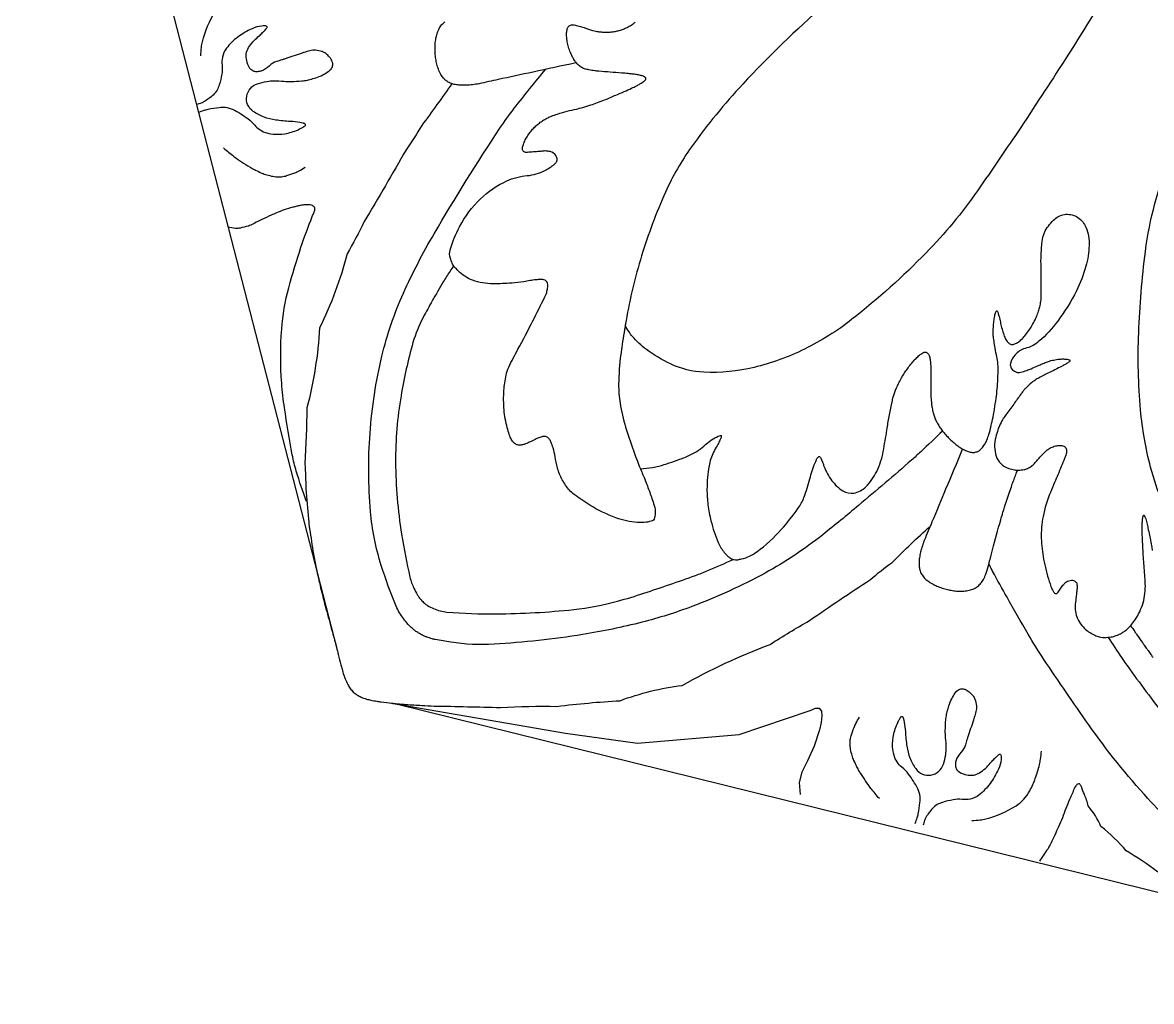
# Model space of a CAD drawing. Header units: millimetres. Extents: x 96 to 279, y 61 to 183.
# Drawn here: x 135.842 to 140.439, y 116.227 to 120.214 of the extents above; entities that cross this region are included whole.
import ezdxf

# ---------------------------------------------------------------- set-up
doc = ezdxf.new("R2010")
doc.units = ezdxf.units.MM
doc.layers.add('PART', color=7, linetype='Continuous')

# ---------------------------------------------------------------- blocks, each defined once
blk = doc.blocks.new('BALMERREPEAT206VI')
at = {"layer": 'PART'}
for p, q in [((-1.0919, 6.7195), (-5.3678, 5.6609)), ((-6.7195, 1.0919), (-5.5998, 5.4327))]:
    blk.add_line(p, q, dxfattribs=at)
at = {"layer": 'PART', "flags": 128}
for points in [[(-1.0919, 6.7195, 0.010395), (-1.1939, 6.6904, 0.009655), (-1.3036, 6.6544, 0.008393), (-1.3904, 6.6223, 0.005969), (-1.5112, 6.5737, 0.010631), (-1.5628, 6.5509, 0.00359), (-1.7135, 6.4792, 0.028519), (-1.8929, 6.3792, 0.02444), (-2.0887, 6.2412, 0.042464), (-2.2961, 6.0487, 0.031172), (-2.5369, 5.7483, 0.005938), (-2.72, 5.4815, 0.015899), (-2.784, 5.3789, 0.003045), (-2.8699, 5.2287, 0.004338), (-2.9287, 5.1225, 0.006357), (-2.9309, 5.1183, 0.001068), (-2.9435, 5.0933)], [(-2.4581, 5.392, -0.003934), (-2.4039, 5.4744, -0.009758), (-2.3812, 5.507, -0.006311), (-2.2237, 5.7184, -0.010206), (-2.122, 5.8458, -0.042649), (-2.0039, 5.9653, -0.027369), (-1.796, 6.1238, -0.039934), (-1.5109, 6.2859, -0.036699), (-1.1776, 6.4128, -0.011519), (-0.8685, 6.4974, -0.019183), (-0.6801, 6.5368, -0.008754), (-0.3328, 6.5893, -0.019022), (-0.1717, 6.6046, -0.002882), (-0.0351, 6.6115, -0.011668), (-0.0013, 6.6123, -0.001049), (-0.0012, 6.6123, -0.000099), (0, 6.6123)], [(-1.5694, 6.5465, -0.007653), (-1.6877, 6.5272, -0.017316), (-1.7505, 6.5137, -0.007976), (-2.0039, 6.4456, -0.016081), (-2.1278, 6.4059, -0.042071), (-2.258, 6.3467, -0.039456), (-2.3847, 6.2619, -0.050147), (-2.4874, 6.1625, -0.072744), (-2.5396, 6.0787, -0.048718), (-2.555, 6.0311, 0.076128), (-2.5666, 6.0012, 0.022503), (-2.5735, 5.9903, 0.112579), (-2.5754, 5.9886, 0.189766), (-2.5795, 5.988, 0.120256), (-2.5853, 5.991, 0.056261), (-2.5905, 5.9966, 0.040197), (-2.5961, 6.0058, 0.037333), (-2.6152, 6.0519, -0.023162), (-2.644, 6.1271, -0.004211), (-2.66, 6.1631, -0.002214), (-2.6915, 6.2311, -0.031785), (-2.7044, 6.2546, -0.014546), (-2.7372, 6.3033)], [(-2.3668, 5.3444, -0.000194), (-2.3501, 5.3683, -0.00036), (-2.3411, 5.3812, -0.000001), (-2.3191, 5.4126, -0.000191), (-2.319, 5.4127, -0.000279), (-2.3114, 5.4234, -0.000187), (-2.3001, 5.4395, -0.000429), (-2.2956, 5.4459, -0.000169), (-2.284, 5.4621, -0.001111), (-2.2759, 5.4736, -0.000541)], [(-3.2439, 6.1495, -0.019394), (-3.2357, 6.1269, -0.027282), (-3.2313, 6.1104, -0.025172), (-3.2244, 6.065, -0.048164), (-3.2242, 6.0409, -0.095524), (-3.2336, 6.0086, -0.045228), (-3.2711, 5.9489, -0.056224), (-3.298, 5.9209, 0.074429), (-3.3175, 5.8991, 0.072198), (-3.3301, 5.8721, 0.062194), (-3.3358, 5.838, 0.067281), (-3.331, 5.7854, 0.062584), (-3.3115, 5.732, 0.008225), (-3.3053, 5.7205, 0.041519), (-3.3039, 5.7183, 0.077423), (-3.2995, 5.7143, 0.203994), (-3.2972, 5.7139, 0.18713), (-3.2948, 5.7155, 0.084847), (-3.2922, 5.721, 0.01604), (-3.2912, 5.725, 0.005067), (-3.2886, 5.7375, 0.032987), (-3.2838, 5.7759, -0.021225), (-3.2778, 5.8356, -0.058885), (-3.2652, 5.8828, -0.057738), (-3.2416, 5.9266, -0.140133), (-3.2138, 5.9492, -0.148633), (-3.1801, 5.9529, -0.132417), (-3.1478, 5.9374, -0.140006), (-3.1292, 5.909, -0.033225), (-3.1198, 5.87, -0.04608), (-3.1176, 5.8411, -0.022417), (-3.12, 5.8009, 0.030767), (-3.1213, 5.7717, 0.014797), (-3.1192, 5.7285, 0.027206), (-3.1161, 5.7052, 0.020823), (-3.1137, 5.695, 0.008563), (-3.1066, 5.6707, 0.038151), (-3.0954, 5.6428, 0.040244), (-3.0808, 5.6182, 0.096266), (-3.0682, 5.6062, 0.117817), (-3.0547, 5.6015, 0.123141), (-3.0418, 5.6034, 0.074673), (-3.0235, 5.6143, 0.055485), (-3.0084, 5.6298, 0.074977), (-3.0006, 5.6438, 0.071405), (-2.9945, 5.671, 0.085394), (-2.9967, 5.6943, 0.004289), (-3.0032, 5.7177, 0.008675), (-3.0068, 5.7292, 0.002376), (-3.0181, 5.7632, -0.003077), (-3.0294, 5.7973, -0.007052), (-3.033, 5.8088, 0.003922), (-3.0393, 5.8296, 0.117968), (-3.0574, 5.8601, -0.109279), (-3.0775, 5.8926, -0.072745), (-3.0804, 5.9076, -0.078638), (-3.0788, 5.9218, -0.180831), (-3.0666, 5.9387, -0.104834), (-3.0337, 5.9518, -0.040878), (-3.0111, 5.9538, -0.086111), (-3.0004, 5.952, -0.062544), (-2.9762, 5.9399, -0.055417), (-2.9529, 5.9203, -0.009702), (-2.9341, 5.8998, 0.014165), (-2.921, 5.8859, 0.003818), (-2.9134, 5.8783, 0.005287), (-2.9079, 5.8729, 0.063543), (-2.9019, 5.8686, 0.131249), (-2.8984, 5.8678, 0.231687), (-2.8964, 5.8688, 0.091342), (-2.8939, 5.8738, 0.076698), (-2.8936, 5.8766, 0.016516), (-2.8944, 5.89, 0.083013), (-2.905, 5.929, 0.049371), (-2.9391, 5.9875, 0.070987), (-2.9836, 6.0337, 0.114482), (-3.02, 6.0505, 0.076441), (-3.053, 6.0522, -0.069486), (-3.0894, 6.0536, -0.029318), (-3.1325, 6.064, -0.055022), (-3.1542, 6.0733, -0.083616), (-3.174, 6.0894, -0.047781), (-3.2001, 6.1254, -0.04485), (-3.206, 6.1379, -0.030451), (-3.2119, 6.1575)], [(-3.0133, 6.1378, -0.023885), (-2.9794, 6.1357, -0.035019), (-2.9566, 6.1316, -0.080314), (-2.8331, 6.0779, -0.131471), (-2.7771, 6.0164, -0.031167), (-2.755, 5.9663, -0.029135), (-2.738, 5.9103, -0.023491), (-2.7337, 5.8875, -0.017198), (-2.7302, 5.8559)], [(-3.3896, 6.0487, 0.014948), (-3.4242, 6.0069, 0.021419), (-3.4462, 5.9761, 0.001166), (-3.4688, 5.9411, 0.00902), (-3.4716, 5.9365, 0.017692), (-3.481, 5.9193, 0.012125), (-3.4932, 5.8934, 0.03124), (-3.5006, 5.8734, 0.025753), (-3.5068, 5.8482, 0.045221), (-3.5091, 5.8244, 0.051113), (-3.5071, 5.8032, 0.029365), (-3.5043, 5.7926, 0.009244), (-3.493, 5.7597, 0.030703), (-3.4853, 5.7421, 0.020436), (-3.4711, 5.717)], [(-4.3625, 4.7054, -0.017417), (-4.3129, 4.6999, -0.034247), (-4.288, 4.6945, -0.015376), (-4.2025, 4.6668, -0.028092), (-4.1571, 4.6476, -0.072785), (-4.0977, 4.6069, 0.084885), (-4.0459, 4.5731, 0.016131), (-4.0357, 4.5691, 0.18925), (-4.0347, 4.5691, 0.265558), (-4.0333, 4.571, 0.109689), (-4.0338, 4.5763, 0.022666), (-4.0353, 4.5805, 0.007802), (-4.0405, 4.5923, 0.024384), (-4.0504, 4.6113, -0.017141), (-4.0649, 4.6381, -0.071114), (-4.0831, 4.6936, -0.043277), (-4.0916, 4.7888, -0.032159), (-4.0878, 4.852, -0.030589), (-4.0754, 4.9174, -0.03785), (-4.0458, 5.0055, -0.074775), (-4.0212, 5.0459, -0.012364), (-4.0099, 5.0587, -0.035204), (-4.0055, 5.0628, -0.034267), (-3.9961, 5.0694, -0.04596), (-3.9884, 5.0732, -0.052518), (-3.9807, 5.0752, -0.039344), (-3.97, 5.076, -0.046665), (-3.9665, 5.0757, -0.010232), (-3.9508, 5.0723, -0.101078), (-3.8881, 5.0432, -0.051865), (-3.7892, 4.9531, -0.028472), (-3.7211, 4.8673, -0.06087), (-3.6969, 4.8221, -0.031403), (-3.6729, 4.7467, 0.036209), (-3.6514, 4.6814, 0.001353), (-3.6461, 4.6687, 0.007728), (-3.6451, 4.6664, 0.03983), (-3.6423, 4.6614, 0.045362), (-3.6392, 4.6574, 0.127935), (-3.636, 4.6555, 0.178801), (-3.6334, 4.6557, 0.114518), (-3.6307, 4.6577, 0.068829), (-3.6278, 4.6623, 0.007163), (-3.625, 4.6686, 0.005952), (-3.6219, 4.6762, 0.010476), (-3.6203, 4.6806, -0.003205), (-3.6153, 4.6949, -0.077179), (-3.5828, 4.7543, -0.086952), (-3.5385, 4.7951, -0.188541), (-3.4932, 4.8042, -0.156635), (-3.4445, 4.7785, -0.079332), (-3.4007, 4.7166, -0.070176), (-3.374, 4.6354, -0.005262), (-3.3592, 4.5474, 0.008414), (-3.3496, 4.4925, 0.001319), (-3.3389, 4.4379, 0.005491), (-3.3362, 4.4249, 0.032774), (-3.3271, 4.3937, 0.027435), (-3.3119, 4.3581, 0.010189), (-3.3014, 4.3377, 0.01482), (-3.2935, 4.3241, 0.011307), (-3.2815, 4.306, 0.012014), (-3.2695, 4.2894, 0.014233), (-3.254, 4.2702, 0.017863), (-3.2406, 4.2557, 0.011526), (-3.2335, 4.2488, 0.011632), (-3.2261, 4.2423, 0.026618), (-3.2205, 4.2381, 0.020749), (-3.2128, 4.2333, 0.063498), (-3.2071, 4.231, 0.073244), (-3.2017, 4.2304, 0.101756), (-3.1972, 4.2315, 0.097175), (-3.1933, 4.2344, 0.05166), (-3.1899, 4.2391, 0.0499), (-3.1874, 4.2445, 0.020345), (-3.1849, 4.2526, 0.024526), (-3.1835, 4.2596, 0.018673), (-3.181, 4.2807, 0.019795), (-3.1802, 4.3008, 0.000134), (-3.1801, 4.3255, 0.000135), (-3.1801, 4.3499, 0.000218), (-3.1801, 4.3742, -0.000302), (-3.1801, 4.3986, -0.016028), (-3.1796, 4.4141, -0.009292), (-3.1774, 4.4408, -0.020641), (-3.175, 4.4574, -0.017193), (-3.1706, 4.4771, -0.024042), (-3.1656, 4.4933, -0.022967), (-3.1588, 4.5096, -0.021884), (-3.1506, 4.5252, -0.021497), (-3.1409, 4.5403, -0.016766), (-3.1294, 4.5554, -0.015555), (-3.116, 4.5709, -0.015817), (-3.1024, 4.5847, -0.01327), (-3.0854, 4.6003, -0.022932), (-3.0701, 4.6122, -0.020691), (-3.0522, 4.6239, -0.036122), (-3.0344, 4.6328, -0.047656), (-3.0199, 4.6372, -0.026589), (-3.0119, 4.6384, -0.031535), (-3.0051, 4.6386, -0.043873), (-2.9995, 4.6379, -0.031064), (-2.9917, 4.6358, -0.083521), (-2.9809, 4.6299, -0.063204), (-2.9694, 4.6183, -0.033745), (-2.9594, 4.6032, -0.037032), (-2.9522, 4.5882, -0.011857), (-2.944, 4.5654, -0.01707), (-2.9391, 4.5492, -0.008592), (-2.936, 4.5362, -0.00362), (-2.9292, 4.5052, -0.018696), (-2.9146, 4.4197, -0.020168), (-2.9073, 4.3395, -0.015635), (-2.9063, 4.2919, -0.034724), (-2.9081, 4.2706, -0.013601), (-2.9134, 4.2408, 0.011414), (-2.9199, 4.2054, 0.002732), (-2.9239, 4.1794, 0.006318), (-2.9255, 4.1681, 0.032355), (-2.9264, 4.1524, 0.016562), (-2.9252, 4.1219, 0.016736), (-2.9228, 4.0996, 0.017618), (-2.9191, 4.0787, 0.023752), (-2.9168, 4.0701, 0.045035), (-2.915, 4.0657, 0.107982), (-2.9124, 4.0627, 0.28054), (-2.9108, 4.0625, 0.157308), (-2.9091, 4.0641, 0.055101), (-2.9067, 4.0699, 0.004316), (-2.9043, 4.0781, 0.00484), (-2.9024, 4.0855, 0.010816), (-2.8972, 4.1078, -0.006525), (-2.8919, 4.1302, -0.01988), (-2.885, 4.1541, -0.022286), (-2.877, 4.1748, -0.03915), (-2.8727, 4.183, -0.039084), (-2.8671, 4.1903, -0.067871), (-2.8615, 4.1952, -0.074375), (-2.8553, 4.198, -0.07001), (-2.849, 4.1989, -0.062388), (-2.8418, 4.198, -0.043193), (-2.8351, 4.1957, -0.034764), (-2.8273, 4.1915, -0.046823), (-2.8133, 4.1807, -0.034792), (-2.7971, 4.1634, -0.018862), (-2.7815, 4.1427, -0.021089), (-2.769, 4.1231, -0.015622), (-2.7561, 4.0989, -0.020629), (-2.7476, 4.0798, -0.019651), (-2.7401, 4.0587, -0.023276), (-2.7354, 4.0405, -0.017746), (-2.7315, 4.0175, -0.031904), (-2.7305, 4.0045, -0.002963), (-2.7305, 3.9829, -0.001355), (-2.7308, 3.9356, -0.001296), (-2.7312, 3.8987, 0.000505), (-2.7317, 3.8619, 0.01528), (-2.7312, 3.8395, 0.005881), (-2.7276, 3.7813, 0.109238), (-2.7141, 3.7362, 0.082929), (-2.6755, 3.688, 0.16777), (-2.63, 3.6688, 0.164362), (-2.5812, 3.6817, 0.152351), (-2.5487, 3.7218, 0.103837), (-2.5358, 3.7954, 0.059858), (-2.5489, 3.8807, 0.048272), (-2.5875, 3.9804, 0.043053), (-2.6638, 4.1045, 0.056283), (-2.7399, 4.1861, 0.114151), (-2.7965, 4.2156, -0.153346), (-2.8372, 4.2411, -0.110007), (-2.8559, 4.2761, -0.223445), (-2.8525, 4.2961, -0.14118), (-2.834, 4.3111, -0.171096), (-2.8141, 4.3123, -0.014092), (-2.7894, 4.3045, -0.019236), (-2.7717, 4.2976, -0.004082), (-2.7455, 4.286, 0.00762), (-2.7315, 4.2798, 0.007739), (-2.7141, 4.2729, 0.00803), (-2.6971, 4.2667, 0.03052), (-2.6854, 4.2634, 0.016388), (-2.6633, 4.2594, 0.03533), (-2.6457, 4.2581, 0.030802), (-2.6256, 4.2593, 0.046004), (-2.6166, 4.2612, 0.170108), (-2.6145, 4.2627, 0.207418), (-2.6141, 4.2653, 0.138785), (-2.6159, 4.2688, 0.040925), (-2.6207, 4.2729, 0.03268), (-2.6273, 4.2771, 0.001816), (-2.6332, 4.2803, 0.00084), (-2.646, 4.2872, 0.012644), (-2.7041, 4.3163, -0.018166), (-2.7444, 4.3371, -0.030423), (-2.7613, 4.348, -0.025733), (-2.7797, 4.363, -0.017538), (-2.7964, 4.3793, -0.032779), (-2.8044, 4.3889, -0.001479), (-2.8138, 4.4018, -0.000477), (-2.8427, 4.4418, -0.000592), (-2.8744, 4.4858, -0.001713), (-2.8852, 4.501, -0.03638), (-2.8907, 4.51, -0.012868), (-2.9035, 4.5369, -0.028308), (-2.9071, 4.5464, -0.009094), (-2.916, 4.5766, -0.073012), (-2.9208, 4.6155, -0.074232), (-2.9143, 4.6535, -0.120764), (-2.8953, 4.6838, -0.113455), (-2.8628, 4.7035, -0.031686), (-2.8386, 4.7098, -0.054199), (-2.824, 4.711, -0.040008), (-2.8, 4.7085, -0.071788), (-2.7873, 4.7042, -0.03933), (-2.7707, 4.694, -0.046591), (-2.7583, 4.6832, -0.013839), (-2.7458, 4.6691, 0.015209), (-2.7332, 4.6551, 0.007683), (-2.7144, 4.6359, 0.018982), (-2.7064, 4.6286, 0.034993), (-2.7001, 4.6239, 0.025681), (-2.6906, 4.6186, 0.031467), (-2.6828, 4.6153, 0.024452), (-2.6723, 4.6122, 0.039355), (-2.6642, 4.6109, 0.026794), (-2.652, 4.6105, 0.061798), (-2.6423, 4.612, 0.080537), (-2.6355, 4.6151, 0.108662), (-2.6309, 4.62, 0.096904), (-2.6283, 4.6271, 0.054385), (-2.6279, 4.6366, 0.062889), (-2.6294, 4.6446, 0.015752), (-2.6361, 4.6635, 0.004433), (-2.6627, 4.7294, 0.004501), (-2.6761, 4.761, -0.003511), (-2.6934, 4.8015, -0.05001), (-2.7234, 4.8999, -0.058066), (-2.7305, 4.9883, -0.036747), (-2.7212, 5.0733, -0.033297), (-2.698, 5.1647, -0.001398), (-2.6915, 5.1844, -0.010886), (-2.6906, 5.187, -0.018996), (-2.6875, 5.1942, -0.013799), (-2.6826, 5.2038, -0.063342), (-2.6784, 5.2097, -0.088791), (-2.6742, 5.2128, -0.151363), (-2.6695, 5.2136, -0.1628), (-2.6654, 5.2117, -0.02876), (-2.6616, 5.2074, -0.017797), (-2.6561, 5.2, -0.010494), (-2.6505, 5.1916, 0.013609), (-2.645, 5.1832, 0.031239), (-2.6392, 5.176, 0.024842), (-2.6309, 5.1677, 0.079535), (-2.6241, 5.1633, 0.053578), (-2.6128, 5.1597, 0.078956), (-2.603, 5.1593, 0.0984), (-2.5955, 5.1617, 0.085352), (-2.5894, 5.1665, 0.107712), (-2.5864, 5.1718, 0.042876), (-2.5845, 5.181, 0.054283), (-2.5843, 5.1883, 0.002481), (-2.5849, 5.1935, 0.000828), (-2.5865, 5.2092, 0.006887), (-2.5885, 5.2265, -0.004039), (-2.5922, 5.2561, -0.136815), (-2.5829, 5.3157, -0.127919), (-2.5423, 5.3658, -0.067546), (-2.5026, 5.3874, -0.100765), (-2.4726, 5.3923, -0.019646), (-2.4466, 5.3904, -0.045374), (-2.4355, 5.388, -0.026022), (-2.4149, 5.3805, -0.037403), (-2.4013, 5.3735, -0.030304), (-2.388, 5.3642, -0.024063), (-2.3726, 5.3507, -0.034414), (-2.3656, 5.343, -0.01339), (-2.3496, 5.3214, -0.082954), (-2.3161, 5.2513, -0.082529), (-2.3071, 5.1736, -0.009504), (-2.312, 5.1005, 0.009876), (-2.3167, 5.0302, 0.000748), (-2.3201, 4.9571, 0.008744), (-2.3203, 4.9509, 0.014245), (-2.3199, 4.9335, 0.013332), (-2.3186, 4.9149, 0.007422), (-2.3179, 4.9089, 0.007516), (-2.317, 4.9031, 0.031298), (-2.3161, 4.8992, 0.042066), (-2.3151, 4.8965, 0.117911), (-2.3139, 4.895, 0.193366), (-2.3127, 4.8947, 0.172927), (-2.3117, 4.8952, 0.069357), (-2.3101, 4.8975, 0.036929), (-2.3071, 4.9042, 0.023897), (-2.3038, 4.9151, 0.003551), (-2.2985, 4.9363, 0.007578), (-2.2963, 4.9464, 0.001323), (-2.2902, 4.976, 0.003132), (-2.2878, 4.9885, 0.000448), (-2.282, 5.0192, 0.000704), (-2.2784, 5.0387, 0.000738)], [(-5.5998, 5.4327, -0.003043), (-5.5927, 5.4618, 0.004662), (-5.5823, 5.5039, 0.005389), (-5.5776, 5.5212, 0.003721), (-5.5705, 5.546, 0.026928), (-5.5652, 5.5607, 0.016192), (-5.5545, 5.5842, 0.04334), (-5.5447, 5.6002, 0.041152), (-5.5317, 5.6151, 0.048511), (-5.5165, 5.6273, 0.050815), (-5.4999, 5.6359, 0.020188), (-5.4776, 5.6436, 0.027209), (-5.4606, 5.6478, 0.00541), (-5.4355, 5.6522, 0.007898), (-5.4183, 5.6548, 0.005443), (-5.3724, 5.6604, 0.000803), (-5.3678, 5.6609, 0.004785)], [(-5.3678, 5.6609, 0.005852), (-5.3347, 5.664, 0.004785), (-5.318, 5.6653, 0.001235), (-5.2532, 5.6693, 0.008641), (-5.2022, 5.6715, 0.001634), (-4.9321, 5.6774, 0.018731), (-4.7024, 5.673, 0.016683), (-4.4455, 5.6499, 0.059054), (-4.1929, 5.5878, 0.038804), (-3.8348, 5.4207, 0.014905), (-3.6744, 5.3237, 0.009333), (-3.4261, 5.1566, 0.029344), (-3.3379, 5.0867, 0.015487), (-3.1834, 4.94)], [(-5.1301, 3.1361, 0.009069), (-5.2532, 3.3073, 0.01632), (-5.3167, 3.4058, 0.006204), (-5.4872, 3.6986, 0.014232), (-5.5563, 3.8292, 0.050653), (-5.6689, 4.1313, 0.04948), (-5.7205, 4.4573, 0.010696), (-5.7288, 4.6854, 0.024001), (-5.7255, 4.7871, 0.003532), (-5.7146, 4.9103, 0.01084), (-5.7099, 4.9503, 0.006835), (-5.6943, 5.0522, 0.011984), (-5.6832, 5.1099, 0.00559), (-5.6648, 5.1904, 0.006066), (-5.6462, 5.2641, 0.005581), (-5.6211, 5.3543, -0.007702), (-5.6031, 5.4197, -0.001361), (-5.5998, 5.4327, 0.004662)], [(-3.1325, 4.5515, 0.003647), (-3.2214, 4.6361, 0.008867), (-3.2588, 4.67, 0.004729), (-3.4741, 4.8545, 0.007113), (-3.6202, 4.9738, 0.042125), (-3.8549, 5.1298, 0.036137), (-4.1534, 5.2666, 0.026685), (-4.3561, 5.3303, 0.022971), (-4.5976, 5.3805, 0.025315), (-4.9585, 5.4199, 0.052232), (-5.1346, 5.4117, 0.006737), (-5.1979, 5.4012, 0.032714), (-5.2108, 5.398, 0.010853), (-5.2332, 5.3903, 0.019643), (-5.2454, 5.3853, 0.021366), (-5.2621, 5.3767, 0.023597), (-5.2766, 5.3676, 0.025062), (-5.2882, 5.3586, 0.01726), (-5.3038, 5.3441, 0.026292), (-5.3084, 5.3391, 0.00588), (-5.3272, 5.3156, 0.066792), (-5.3567, 5.2652, 0.021925), (-5.4177, 5.0991, 0.055803), (-5.4615, 4.8791, 0.039259), (-5.4636, 4.5608, 0.040615), (-5.4151, 4.2466, 0.047533), (-5.3272, 3.9894, 0.026262), (-5.2027, 3.7483, 0.014055), (-4.9347, 3.3183, 0.018961), (-4.8761, 3.2369, 0.009289), (-4.7475, 3.0777)], [(-5.1233, 3.8783, -0.004365), (-5.152, 3.9223, -0.009088), (-5.1653, 3.9438, -0.004597), (-5.2101, 4.0214, -0.005367), (-5.2471, 4.0885, -0.054509), (-5.2886, 4.1912, -0.027132), (-5.3374, 4.4079, -0.042745), (-5.3594, 4.678, -0.039252), (-5.3351, 4.972, -0.015964), (-5.301, 5.1469, -0.059719), (-5.2849, 5.1919, -0.01173), (-5.2711, 5.218, -0.029316), (-5.2647, 5.2279, -0.030541), (-5.2526, 5.2426, -0.029378), (-5.2383, 5.2563, -0.050279), (-5.229, 5.2627, -0.020704), (-5.2046, 5.2748, -0.084128), (-5.1503, 5.2888, -0.023352), (-4.9496, 5.2964, -0.023799), (-4.6341, 5.2785, -0.041426), (-4.4556, 5.2447, -0.01237), (-4.3482, 5.2121, -0.00626), (-4.1386, 5.1398, -0.01468), (-4.0885, 5.1202, -0.006981), (-3.9849, 5.0743)], [(-1.4798, 5.2929, 0.013061), (-1.5125, 5.2967, 0.021641), (-1.5324, 5.2976, 0.003427), (-1.5576, 5.2974, 0.003682), (-1.5811, 5.297, 0.039678), (-1.6383, 5.2909, 0.017813), (-1.7633, 5.2628, 0.05359), (-1.8741, 5.2206, 0.040864), (-2.0063, 5.139, 0.048601), (-2.104, 5.0513, 0.04764), (-2.1847, 4.9445, 0.040536), (-2.239, 4.8377, 0.033205), (-2.2855, 4.6992, 0.042249), (-2.3262, 4.4656, 0.031905), (-2.3338, 4.1518, 0.021388), (-2.3064, 3.8198, 0.035895), (-2.2676, 3.6249, 0.016109), (-2.2106, 3.4414, 0.009083), (-2.0934, 3.1213, 0.014673), (-2.0735, 3.0741, 0.005936), (-2.0196, 2.9597)], [(-3.052, 4.6262, 0.00011), (-3.12, 4.789, 0.000135), (-3.1755, 4.9216, 0.000005), (-3.1909, 4.9584, -0.000339), (-3.2063, 4.9951, -0.017311), (-3.2107, 5.0067, -0.008147), (-3.2187, 5.0318, -0.020767), (-3.2221, 5.0448, -0.011558), (-3.2266, 5.0684, -0.034667), (-3.2281, 5.0844, -0.027429), (-3.2275, 5.1048, -0.063529), (-3.2239, 5.1216, -0.060145), (-3.2159, 5.1379, -0.052896), (-3.2042, 5.1523, -0.048894), (-3.1887, 5.1649, -0.024089), (-3.1682, 5.1771, -0.029926), (-3.1508, 5.1851, -0.018467), (-3.1285, 5.1929, -0.020046), (-3.1075, 5.1984, -0.022399), (-3.087, 5.2019, -0.020023), (-3.0639, 5.2039, -0.035782), (-3.0453, 5.2035, -0.03026), (-3.0236, 5.2, -0.053231), (-3.0055, 5.1939, -0.057194), (-2.9902, 5.1847, -0.052748), (-2.9764, 5.1715, -0.056068), (-2.9664, 5.1565, -0.020612), (-2.9559, 5.134, -0.031634), (-2.9507, 5.1187, -0.0074), (-2.9407, 5.0801, 0.006349), (-2.9291, 5.035, 0.001581), (-2.8957, 4.9131, 0.006232), (-2.8867, 4.8823, 0.004203), (-2.874, 4.8418, 0.005094), (-2.8629, 4.8086, 0.001143), (-2.8524, 4.7783, 0.003395), (-2.8487, 4.7681, 0.000826), (-2.8484, 4.7672, 0.000032), (-2.8393, 4.7426, 0.002356), (-2.835, 4.7312, 0.001323), (-2.8273, 4.7109)], [(-3.6129, 2.8159, -0.025623), (-3.9459, 3.1387, -0.032157), (-4.1548, 3.3942, -0.050114), (-4.2604, 3.5782, -0.030772), (-4.3577, 3.8374, -0.031371), (-4.421, 4.1015, -0.003627), (-4.4373, 4.1995, -0.008786), (-4.443, 4.2401, -0.027271), (-4.4513, 4.3606, -0.042523), (-4.4457, 4.438, -0.035381), (-4.423, 4.5362, -0.021265), (-4.3671, 4.694, -0.002417), (-4.3478, 4.7413, 0.004118), (-4.3366, 4.7692, 0.008054), (-4.3272, 4.7941, 0.003876), (-4.3089, 4.8463, 0.065075), (-4.3023, 4.8791, 0.08361), (-4.3049, 4.9052, 0.266502), (-4.3188, 4.919, 0.086464), (-4.3755, 4.9242, 0.067918), (-4.4628, 4.905, 0.051086), (-4.5692, 4.853, 0.018724), (-4.6325, 4.8102, 0.055845), (-4.6515, 4.7928, 0.055986), (-4.6806, 4.7506, 0.054327), (-4.7004, 4.7017, 0.033274), (-4.71, 4.656, -0.042715), (-4.7183, 4.6205, -0.012511), (-4.7269, 4.5959, -0.04006), (-4.7304, 4.5886, -0.047949), (-4.7344, 4.5829, -0.0521), (-4.7391, 4.5785, -0.063885), (-4.7448, 4.5753, -0.073982), (-4.7503, 4.5739, -0.046355), (-4.7575, 4.5738, -0.048271), (-4.7642, 4.5751, -0.013804), (-4.7721, 4.5776, -0.013352), (-4.7802, 4.5807, -0.024011), (-4.7945, 4.5874, 0.016712), (-4.815, 4.5974, 0.021659), (-4.8363, 4.6058, 0.039307), (-4.8485, 4.6089, 0.057758), (-4.8551, 4.6093, 0.04965), (-4.8627, 4.6081, 0.057085), (-4.8682, 4.606, 0.043579), (-4.8747, 4.6019, 0.075145), (-4.8833, 4.5929, 0.048753), (-4.8928, 4.5762, 0.028421), (-4.8968, 4.5657, 0.011387), (-4.9046, 4.5388, 0.042638), (-4.9177, 4.4649, 0.040871), (-4.9183, 4.3866, 0.032761), (-4.9096, 4.324, 0.060656), (-4.8986, 4.2916, 0.013201), (-4.8611, 4.2184, -0.008277), (-4.8002, 4.1023, -0.001266), (-4.7531, 4.0081, -0.010218), (-4.7475, 3.9963, -0.038639), (-4.7441, 3.9868, -0.022272), (-4.7403, 3.9698, -0.051119), (-4.7395, 3.9591, -0.058116), (-4.7408, 3.9498, -0.105962), (-4.7446, 3.9424, -0.114433), (-4.7507, 3.9376, -0.065285), (-4.7602, 3.9347, -0.05929), (-4.7711, 3.9341, -0.009229), (-4.7878, 3.9355, -0.012127), (-4.8005, 3.9371, -0.008651), (-4.8121, 3.939, 0.004034), (-4.8368, 3.9434, 0.025249), (-4.8861, 3.9493, 0.016272), (-4.9631, 3.9519, 0.089934), (-5.0461, 3.9371, 0.109061), (-5.1046, 3.8992, 0.016441), (-5.119, 3.8836, 0.035372), (-5.125, 3.8757, 0.043849), (-5.1292, 3.8677, 0.019465), (-5.1364, 3.8486, 0.151361), (-5.137, 3.8137, 0.050975), (-5.099, 3.7195, 0.078771), (-5.0138, 3.6056, 0.086918), (-4.9072, 3.533, 0.085473), (-4.8231, 3.5112, -0.100757), (-4.7521, 3.4905, -0.042612), (-4.7122, 3.4649, -0.141627), (-4.7036, 3.4533, -0.242976), (-4.7065, 3.4298, -0.194208), (-4.7307, 3.4137, -0.01522), (-4.7453, 3.4112, -0.053315), (-4.7495, 3.411, -0.004086), (-4.768, 3.4125, 0.003214), (-4.7916, 3.4144, 0.00218), (-4.8175, 3.4162, 0.005712), (-4.8274, 3.4168, 0.097188), (-4.8331, 3.4159, 0.092159), (-4.8384, 3.4128, 0.112035), (-4.8414, 3.4087, 0.097735), (-4.8427, 3.4031, 0.042281), (-4.8422, 3.3957, 0.040486), (-4.8405, 3.3883, 0.017061), (-4.8375, 3.3797, 0.015334), (-4.8335, 3.3705, 0.028789), (-4.8242, 3.3533, 0.024366), (-4.8112, 3.3344, 0.02423), (-4.7981, 3.3188, 0.026699), (-4.7848, 3.3059, 0.021166), (-4.7702, 3.2942, 0.022719), (-4.7558, 3.2846, 0.018833), (-4.7388, 3.2753, 0.02386), (-4.7248, 3.2691, 0.017352), (-4.7006, 3.2606, 0.010614), (-4.6603, 3.249, 0.011522), (-4.6235, 3.2402, -0.016057), (-4.5971, 3.2336, -0.010007), (-4.5642, 3.2235, -0.011935), (-4.537, 3.2139, -0.005069), (-4.5089, 3.2029, -0.003954), (-4.4732, 3.188, -0.003579), (-4.4288, 3.1689, -0.005237), (-4.3987, 3.1552, -0.007798), (-4.3785, 3.1455, -0.010963), (-4.3645, 3.138, -0.012865), (-4.359, 3.1347, -0.009352), (-4.3517, 3.13, -0.029782), (-4.3477, 3.1268, -0.025451), (-4.3434, 3.1227, -0.080766), (-4.3412, 3.1194, -0.103896), (-4.3406, 3.1164, -0.119035), (-4.3412, 3.1136, -0.101995), (-4.3432, 3.1111, -0.042979), (-4.3467, 3.1086, -0.042413), (-4.3507, 3.1067, -0.015085), (-4.3571, 3.1044, -0.018726), (-4.3624, 3.103, -0.015971), (-4.3789, 3.0997, -0.015582), (-4.396, 3.0975, -0.001968), (-4.4128, 3.0958, -0.001271), (-4.4389, 3.0935, -0.004371), (-4.4854, 3.0898, 0.003792), (-4.5319, 3.086, 0.012009), (-4.5488, 3.0842, 0.008666), (-4.572, 3.0806, 0.042305), (-4.5902, 3.0759, 0.053269), (-4.6038, 3.0694, 0.029107), (-4.6111, 3.0642, 0.031297), (-4.6174, 3.0587, 0.023295), (-4.6229, 3.0525, 0.016984), (-4.6298, 3.0435, 0.036738), (-4.6389, 3.0283, 0.024323), (-4.6498, 3.004, 0.027645), (-4.6566, 2.9832, 0.025762), (-4.6615, 2.9603, 0.03418), (-4.6635, 2.9378, 0.049457), (-4.6623, 2.9222, 0.033151), (-4.6603, 2.9141, 0.043575), (-4.6579, 2.9083, 0.06397), (-4.6541, 2.9028, 0.07741), (-4.6498, 2.8994, 0.076065), (-4.6437, 2.897, 0.083469), (-4.6378, 2.8967, 0.019441), (-4.633, 2.8974, 0.00866), (-4.6223, 2.8997, 0.039504), (-4.5826, 2.9121, -0.047165), (-4.5492, 2.9221, -0.017502), (-4.5302, 2.9251, -0.019402), (-4.513, 2.9266, -0.018844), (-4.4951, 2.9268, -0.019599), (-4.4779, 2.9256, -0.023957), (-4.4616, 2.9231, -0.022319), (-4.4444, 2.9187, -0.025666), (-4.4282, 2.913, -0.025678), (-4.4128, 2.9056, -0.024506), (-4.396, 2.8954, -0.030425), (-4.3835, 2.8858, -0.013959)], [(-5.7218, 4.8383, 0.015255), (-5.7637, 4.7156, 0.028661), (-5.7801, 4.6486, 0.009317), (-5.8119, 4.4577, 0.017723), (-5.8232, 4.3565, 0.037475), (-5.8233, 4.1366, 0.048102), (-5.7942, 3.9677, 0.012902), (-5.7447, 3.8032, 0.016647), (-5.6989, 3.6782, 0.007869), (-5.6922, 3.6624, -0.019341), (-5.6896, 3.656, -0.094608), (-5.6884, 3.6476, -0.107239), (-5.6902, 3.6404, -0.117307), (-5.6944, 3.6354, -0.095724), (-5.7015, 3.632, -0.037715), (-5.712, 3.6301, -0.042898), (-5.7213, 3.6299, -0.012788), (-5.737, 3.6314, -0.018674), (-5.7477, 3.633, -0.010005), (-5.762, 3.6361, -0.008646), (-5.7784, 3.6403, -0.016251), (-5.8137, 3.6512, -0.018081), (-5.8446, 3.6631, -0.006174), (-5.8661, 3.6726, -0.003496), (-5.9036, 3.69, -0.011388), (-5.9265, 3.7015, 0.011291), (-5.9494, 3.713, 0.044481), (-5.9588, 3.7165, 0.01282), (-5.9925, 3.7247, 0.07182), (-6.0112, 3.726, 0.044291), (-6.0413, 3.7211)], [(-2.6168, 2.1902, 0.017677), (-2.5897, 2.1809, 0.021234), (-2.5666, 2.175, 0.052645), (-2.4745, 2.1654, 0.065949), (-2.4011, 2.1752, 0.159509), (-2.349, 2.2095, 0.109038), (-2.3093, 2.2903, 0.101225), (-2.3044, 2.426, 0.08459), (-2.3574, 2.579, 0.009383), (-2.4692, 2.7737, 0.007266), (-2.6219, 3.0201, 0.004717), (-2.8143, 3.3147, 0.005304), (-2.9906, 3.5732, 0.040993), (-3.1995, 3.8257, 0.033105), (-3.5013, 4.0966, 0.052353), (-3.6948, 4.2181, 0.054823), (-3.9, 4.2922, 0.069606), (-4.1039, 4.3123, 0.102507), (-4.2397, 4.2783, 0.044263), (-4.3381, 4.2196, 0.063464), (-4.3965, 4.1648, 0.031649), (-4.4089, 4.1477, 0.020456), (-4.4253, 4.1193)], [(-6.0599, 3.3985, -0.014948), (-6.0179, 3.4328, -0.021419), (-5.9869, 3.4545, -0.001166), (-5.9518, 3.4769, -0.00902), (-5.9472, 3.4797, -0.017692), (-5.9299, 3.4889, -0.012125), (-5.9039, 3.5009, -0.03124), (-5.8838, 3.5082, -0.025753), (-5.8586, 3.5141, -0.045221), (-5.8347, 3.5163, -0.051113), (-5.8136, 3.5141, -0.029365), (-5.803, 3.5113, -0.009244), (-5.7702, 3.4997, -0.030703), (-5.7527, 3.4918, -0.020436), (-5.7277, 3.4775)], [(-6.1619, 3.2536, 0.019394), (-6.1394, 3.2451, 0.027282), (-6.1229, 3.2407, 0.025172), (-6.0775, 3.2334, 0.048164), (-6.0534, 3.2331, 0.095524), (-6.021, 3.2421, 0.045228), (-5.9611, 3.2793, 0.056224), (-5.9329, 3.3059, -0.074429), (-5.9109, 3.3253, -0.072198), (-5.8838, 3.3376, -0.062194), (-5.8497, 3.3431, -0.067281), (-5.7971, 3.3379, -0.062584), (-5.7438, 3.318, -0.008225), (-5.7324, 3.3118, -0.041519), (-5.7302, 3.3103, -0.077423), (-5.7262, 3.3059, -0.203994), (-5.7258, 3.3036, -0.18713), (-5.7274, 3.3012, -0.084847), (-5.7331, 3.2986, -0.01604), (-5.737, 3.2976, -0.005067), (-5.7496, 3.2952, -0.032987), (-5.788, 3.2907, 0.021225), (-5.8477, 3.2851, 0.058885), (-5.895, 3.2728, 0.057738), (-5.939, 3.2496, 0.140133), (-5.9618, 3.2219, 0.148633), (-5.9658, 3.1883, 0.132417), (-5.9505, 3.1559, 0.140006), (-5.9222, 3.1371, 0.033225), (-5.8833, 3.1274, 0.04608), (-5.8544, 3.1249, 0.022417), (-5.8143, 3.127, -0.030767), (-5.785, 3.1281, -0.014797), (-5.7418, 3.1257, -0.027206), (-5.7185, 3.1224, -0.020823), (-5.7084, 3.1199, -0.008563), (-5.6841, 3.1126, -0.038151), (-5.6563, 3.1012, -0.040244), (-5.6319, 3.0864, -0.096266), (-5.6199, 3.0737, -0.117817), (-5.6153, 3.0602, -0.123141), (-5.6173, 3.0473, -0.074673), (-5.6284, 3.0291, -0.055485), (-5.644, 3.0142, -0.074977), (-5.6581, 3.0064, -0.071405), (-5.6853, 3.0005, -0.085394), (-5.7085, 3.0029, -0.004289), (-5.7319, 3.0096, -0.008675), (-5.7433, 3.0133, -0.002376), (-5.7773, 3.0248, 0.003077), (-5.8113, 3.0364, 0.007052), (-5.8228, 3.0401, -0.003922), (-5.8435, 3.0465, -0.117968), (-5.8739, 3.0649, 0.109279), (-5.9062, 3.0852, 0.072745), (-5.9213, 3.0882, 0.078638), (-5.9354, 3.0868, 0.180831), (-5.9524, 3.0746, 0.104834), (-5.9658, 3.0419, 0.040878), (-5.9679, 3.0193, 0.086111), (-5.9662, 3.0086, 0.062544), (-5.9543, 2.9843, 0.055417), (-5.9349, 2.9608, 0.009702), (-5.9145, 2.9418, -0.014165), (-5.9007, 2.9287, -0.003818), (-5.8932, 2.9211, -0.005287), (-5.8879, 2.9154, -0.063543), (-5.8836, 2.9094, -0.131249), (-5.8827, 2.9059, -0.231687), (-5.8838, 2.9039, -0.091342), (-5.8888, 2.9015, -0.076698), (-5.8917, 2.9012, -0.016516), (-5.905, 2.9021, -0.083013), (-5.944, 2.913, -0.049371), (-6.0022, 2.9475, -0.070987), (-6.048, 2.9924, -0.114482), (-6.0646, 3.0289, -0.076441), (-6.066, 3.062, 0.069486), (-6.0672, 3.0983, 0.029318), (-6.0772, 3.1415, 0.055022), (-6.0864, 3.1633, 0.083616), (-6.1023, 3.1832, 0.047781), (-6.1381, 3.2096, 0.04485), (-6.1506, 3.2156, 0.030451), (-6.1701, 3.2216)], [(-4.6262, 3.052, 0.000228), (-4.8, 3.0897, 0.000279), (-4.9418, 3.1202, 0.000005), (-5.0192, 3.1369, 0.000361), (-5.0203, 3.1371, 0.01872), (-5.0325, 3.1392, 0.00873), (-5.0589, 3.1424, 0.021788), (-5.0748, 3.1433, 0.016009), (-5.0966, 3.1429, 0.033429), (-5.1166, 3.1405, 0.041058), (-5.1325, 3.1362, 0.025158), (-5.1412, 3.1325, 0.028433), (-5.1485, 3.1285, 0.03433), (-5.1543, 3.1242, 0.023164), (-5.1622, 3.1169, 0.055937), (-5.1726, 3.1037, 0.041502), (-5.1829, 3.0835, 0.02777), (-5.1901, 3.0626, 0.028242), (-5.1949, 3.0413, 0.018662), (-5.1979, 3.0181, 0.019688), (-5.199, 2.9958, 0.023989), (-5.1983, 2.9754, 0.020922), (-5.1953, 2.9521, 0.038743), (-5.1908, 2.9339, 0.033774), (-5.1826, 2.9141, 0.055989), (-5.1721, 2.8978, 0.061604), (-5.1594, 2.8856, 0.048355)], [(-4.7142, 2.8238, -0.000027), (-4.685, 2.8186, -0.002051)], [(-6.152, 3.0229, 0.023885), (-6.1501, 2.989, 0.035019), (-6.1461, 2.9662, 0.080314), (-6.0933, 2.8422, 0.131471), (-6.0323, 2.7857, 0.031167), (-5.9824, 2.7633, 0.029135), (-5.9265, 2.7459, 0.023491), (-5.9037, 2.7413, 0.017198), (-5.8722, 2.7377)]]:
    blk.add_lwpolyline(points, format="xyb", dxfattribs=at)
blk.add_lwpolyline([(-5.3838, 5.6591), (-4.6683, 5.7816), (-4.3746, 5.8222), (-3.9608, 5.7873), (-3.672, 5.6897), (-3.6499, 5.6803), (-3.6343, 5.6808), (-3.6259, 5.692), (-3.6236, 5.7118), (-3.6265, 5.7382), (-3.6335, 5.769), (-3.6558, 5.8354), (-3.6823, 5.8945), (-3.705, 5.9406), (-3.7163, 5.9837), (-3.7124, 6.0325)], dxfattribs=at)

msp = doc.modelspace()

# ---------------------------------------------------------------- block references
at = {"xscale": -1, "rotation": 180}
msp.add_blockref('BALMERREPEAT206VI', (142.72066, 123.10227), dxfattribs=at)

doc.saveas('drawing.dxf')
